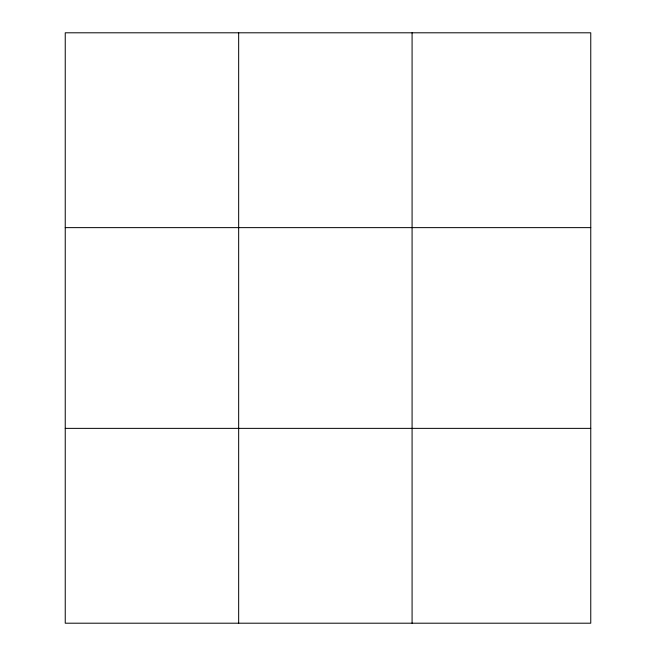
<?xml version="1.0" encoding="UTF-8"?>
<svg xmlns="http://www.w3.org/2000/svg" width="656" height="656" viewBox="0 0 656 656"><rect width="100%" height="100%" fill="white"/><g stroke="black" fill="none" stroke-linecap="round" stroke-linejoin="round"><path stroke-width="0.98" d="M238.661 623.2L238.661 32.8M412.083 623.2L412.083 32.8M590.761 227.632L590.761 32.8L65.239 32.8L65.239 623.2L590.761 623.2L590.761 227.632L65.239 227.632M65.239 428.368L590.761 428.368"/></g></svg>
